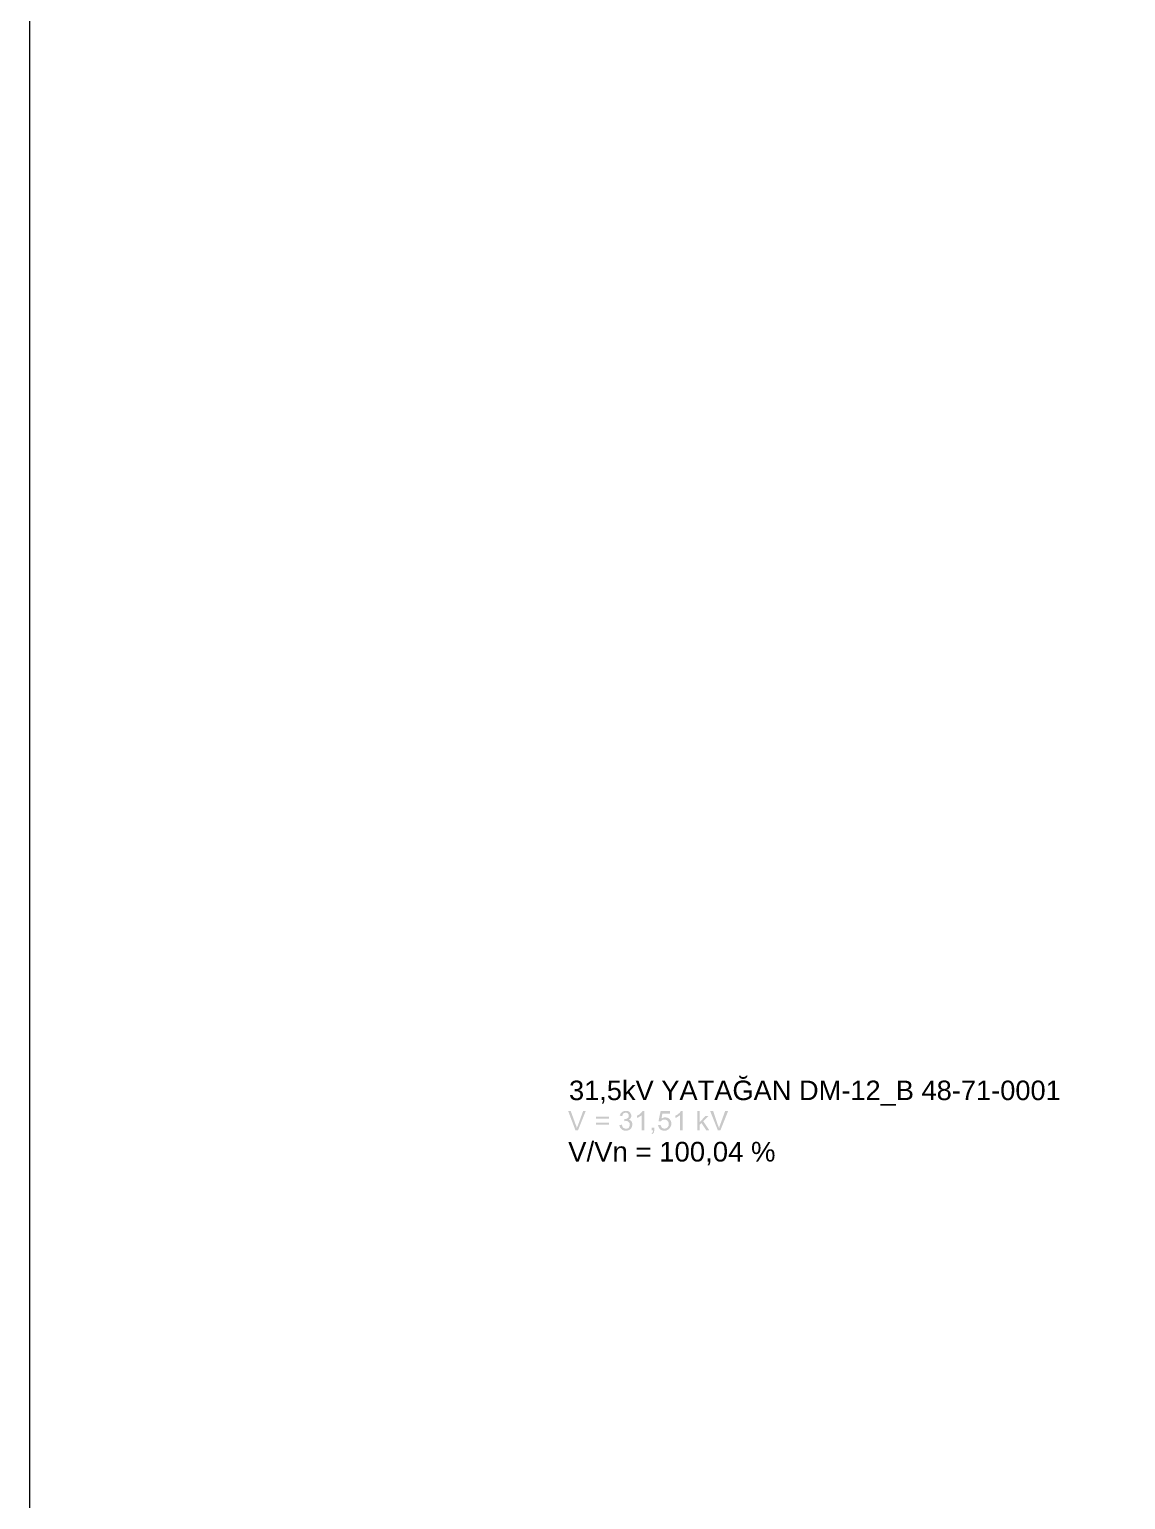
# Model space of a CAD drawing. Header units: millimetres. Extents: x 5 to 459, y 10 to 307.
# Drawn here: x 4.9 to 47, y 195.5 to 252 of the extents above; entities that cross this region are included whole.
import ezdxf

# ---------------------------------------------------------------- set-up
doc = ezdxf.new("R2010")
doc.units = ezdxf.units.MM
doc.header["$MEASUREMENT"] = 0
doc.layers.get('0').update_dxf_attribs({"linetype": 'CONTINUOUS'})
doc.styles.add('Arial$001', font='arial.ttf', dxfattribs={"height": 0.8937})

msp = doc.modelspace()

# ---------------------------------------------------------------- hatches: boundary and pattern name
h = msp.add_hatch(color=5)
h.paths.add_polyline_path([(25.876, 209.687), (25.595, 210.432), (25.694, 210.432), (25.892, 209.886), (25.892, 209.886), (25.894, 209.882), (25.897, 209.877), (25.899, 209.873), (25.901, 209.868), (25.903, 209.863), (25.905, 209.858), (25.906, 209.853), (25.908, 209.848), (25.91, 209.843), (25.912, 209.838), (25.914, 209.833), (25.915, 209.828), (25.917, 209.823), (25.918, 209.818), (25.919, 209.812), (25.921, 209.807), (25.922, 209.802), (25.923, 209.797), (25.924, 209.792), (25.924, 209.788), (25.925, 209.783), (25.925, 209.779), (25.925, 209.774), (25.926, 209.77), (25.926, 209.77), (25.928, 209.774), (25.93, 209.779), (25.932, 209.783), (25.934, 209.788), (25.936, 209.792), (25.938, 209.797), (25.94, 209.802), (25.942, 209.807), (25.944, 209.812), (25.946, 209.818), (25.948, 209.823), (25.95, 209.828), (25.952, 209.833), (25.954, 209.838), (25.957, 209.843), (25.959, 209.848), (25.961, 209.853), (25.963, 209.858), (25.965, 209.863), (25.967, 209.868), (25.969, 209.873), (25.971, 209.877), (25.973, 209.882), (25.975, 209.886), (26.174, 210.432), (26.273, 210.432), (25.975, 209.687), (25.876, 209.687), (25.975, 209.687)])
h.paths.add_polyline_path([(27.166, 210.134), (26.67, 210.134), (26.67, 210.217), (27.166, 210.217), (27.166, 210.134), (27.166, 210.217)])
h.paths.add_polyline_path([(27.166, 209.902), (26.67, 209.902), (26.67, 209.985), (27.166, 209.985), (27.166, 209.902), (27.166, 209.985)])
edge = h.paths.add_edge_path()
edge.add_line((27.563, 209.886), (27.663, 209.902))
edge.add_spline(control_points=[(27.663, 209.902), (27.679, 209.836), (27.696, 209.803), (27.712, 209.786), (27.712, 209.786), (27.745, 209.753), (27.779, 209.753), (27.812, 209.753), (27.812, 209.753), (27.861, 209.753), (27.894, 209.753), (27.927, 209.786), (27.927, 209.786), (27.944, 209.82), (27.961, 209.853), (27.961, 209.902), (27.961, 209.902), (27.961, 209.952), (27.961, 209.985), (27.927, 210.002), (27.927, 210.002), (27.894, 210.035), (27.861, 210.051), (27.812, 210.051), (27.812, 210.051), (27.795, 210.051), (27.779, 210.051), (27.762, 210.035)], knot_values=[0, 0, 0, 0, 0.035714, 0.035714, 0.035714, 0.035714, 0.071429, 0.071429, 0.071429, 0.071429, 0.107143, 0.107143, 0.107143, 0.107143, 0.142857, 0.142857, 0.142857, 0.142857, 0.178571, 0.178571, 0.178571, 0.178571, 0.214286, 0.214286, 0.214286, 0.214286, 1, 1, 1, 1], degree=3, periodic=0)
edge.add_line((27.762, 210.035), (27.762, 210.117))
edge.add_spline(control_points=[(27.762, 210.117), (27.779, 210.117), (27.779, 210.117), (27.779, 210.117), (27.779, 210.117), (27.812, 210.117), (27.861, 210.134), (27.878, 210.15), (27.878, 210.15), (27.911, 210.167), (27.927, 210.2), (27.927, 210.25), (27.927, 210.25), (27.927, 210.283), (27.927, 210.299), (27.894, 210.332), (27.894, 210.332), (27.878, 210.349), (27.845, 210.366), (27.812, 210.366), (27.812, 210.366), (27.779, 210.366), (27.745, 210.349), (27.712, 210.332), (27.712, 210.332), (27.696, 210.299), (27.679, 210.266), (27.679, 210.233)], knot_values=[0, 0, 0, 0, 0.035714, 0.035714, 0.035714, 0.035714, 0.071429, 0.071429, 0.071429, 0.071429, 0.107143, 0.107143, 0.107143, 0.107143, 0.142857, 0.142857, 0.142857, 0.142857, 0.178571, 0.178571, 0.178571, 0.178571, 0.214286, 0.214286, 0.214286, 0.214286, 1, 1, 1, 1], degree=3, periodic=0)
edge.add_line((27.679, 210.233), (27.58, 210.25))
edge.add_spline(control_points=[(27.58, 210.25), (27.597, 210.299), (27.613, 210.349), (27.663, 210.382), (27.663, 210.382), (27.696, 210.415), (27.745, 210.432), (27.812, 210.432), (27.812, 210.432), (27.845, 210.432), (27.894, 210.432), (27.927, 210.415), (27.927, 210.415), (27.961, 210.399), (27.977, 210.366), (27.994, 210.332), (27.994, 210.332), (28.01, 210.316), (28.027, 210.283), (28.027, 210.25), (28.027, 210.25), (28.027, 210.217), (28.027, 210.184), (27.994, 210.15), (27.994, 210.15), (27.977, 210.134), (27.961, 210.101), (27.927, 210.084), (27.927, 210.084), (27.961, 210.084), (28.01, 210.068), (28.027, 210.035), (28.027, 210.035), (28.06, 210.002), (28.06, 209.952), (28.06, 209.902), (28.06, 209.902), (28.06, 209.836), (28.043, 209.786), (27.994, 209.737), (27.994, 209.737), (27.944, 209.687), (27.878, 209.671), (27.812, 209.671), (27.812, 209.671), (27.745, 209.671), (27.696, 209.687), (27.646, 209.737), (27.646, 209.737), (27.597, 209.77), (27.58, 209.82), (27.563, 209.886)], knot_values=[0, 0, 0, 0, 0.019231, 0.019231, 0.019231, 0.019231, 0.038462, 0.038462, 0.038462, 0.038462, 0.057692, 0.057692, 0.057692, 0.057692, 0.076923, 0.076923, 0.076923, 0.076923, 0.096154, 0.096154, 0.096154, 0.096154, 0.115385, 0.115385, 0.115385, 0.115385, 0.134615, 0.134615, 0.134615, 0.134615, 0.153846, 0.153846, 0.153846, 0.153846, 0.173077, 0.173077, 0.173077, 0.173077, 0.192308, 0.192308, 0.192308, 0.192308, 0.211538, 0.211538, 0.211538, 0.211538, 0.230769, 0.230769, 0.230769, 0.230769, 1, 1, 1, 1], degree=3, periodic=0)
h.paths.add_polyline_path([(28.523, 209.687), (28.424, 209.687), (28.424, 210.266), (28.424, 210.266), (28.422, 210.264), (28.419, 210.262), (28.417, 210.26), (28.414, 210.258), (28.411, 210.256), (28.408, 210.254), (28.405, 210.252), (28.402, 210.25), (28.399, 210.248), (28.396, 210.246), (28.392, 210.244), (28.389, 210.241), (28.385, 210.239), (28.381, 210.237), (28.377, 210.235), (28.374, 210.233), (28.37, 210.231), (28.366, 210.229), (28.362, 210.227), (28.357, 210.225), (28.353, 210.223), (28.349, 210.221), (28.345, 210.219), (28.341, 210.217), (28.341, 210.217), (28.337, 210.213), (28.333, 210.209), (28.329, 210.205), (28.324, 210.201), (28.32, 210.198), (28.316, 210.195), (28.312, 210.192), (28.308, 210.189), (28.304, 210.186), (28.3, 210.184), (28.296, 210.182), (28.291, 210.179), (28.287, 210.177), (28.283, 210.176), (28.279, 210.174), (28.275, 210.173), (28.271, 210.171), (28.267, 210.17), (28.262, 210.169), (28.258, 210.168), (28.254, 210.168), (28.25, 210.167), (28.246, 210.167), (28.242, 210.167), (28.242, 210.25), (28.242, 210.25), (28.248, 210.252), (28.254, 210.254), (28.26, 210.257), (28.267, 210.259), (28.273, 210.262), (28.279, 210.265), (28.285, 210.268), (28.291, 210.271), (28.297, 210.274), (28.303, 210.278), (28.308, 210.281), (28.314, 210.285), (28.32, 210.289), (28.325, 210.292), (28.331, 210.296), (28.336, 210.3), (28.341, 210.304), (28.346, 210.308), (28.351, 210.312), (28.356, 210.316), (28.361, 210.32), (28.366, 210.324), (28.37, 210.328), (28.374, 210.332), (28.374, 210.332), (28.378, 210.337), (28.382, 210.341), (28.386, 210.345), (28.391, 210.349), (28.395, 210.353), (28.399, 210.357), (28.403, 210.361), (28.407, 210.366), (28.41, 210.37), (28.414, 210.374), (28.418, 210.378), (28.422, 210.382), (28.425, 210.386), (28.429, 210.39), (28.432, 210.394), (28.435, 210.399), (28.439, 210.403), (28.442, 210.407), (28.444, 210.411), (28.447, 210.415), (28.45, 210.419), (28.452, 210.423), (28.455, 210.428), (28.457, 210.432), (28.523, 210.432), (28.523, 209.687), (28.523, 210.432)])
h.paths.add_polyline_path([(28.804, 209.687), (28.804, 209.786), (28.904, 209.786), (28.904, 209.687), (28.904, 209.687), (28.904, 209.681), (28.904, 209.675), (28.904, 209.67), (28.903, 209.665), (28.903, 209.66), (28.903, 209.655), (28.903, 209.651), (28.903, 209.647), (28.903, 209.643), (28.902, 209.639), (28.902, 209.635), (28.901, 209.631), (28.901, 209.628), (28.9, 209.624), (28.9, 209.621), (28.899, 209.617), (28.898, 209.614), (28.897, 209.61), (28.895, 209.607), (28.894, 209.603), (28.892, 209.6), (28.891, 209.596), (28.889, 209.592), (28.887, 209.588), (28.887, 209.588), (28.885, 209.586), (28.883, 209.584), (28.881, 209.582), (28.879, 209.58), (28.877, 209.578), (28.874, 209.576), (28.872, 209.573), (28.87, 209.571), (28.868, 209.569), (28.865, 209.567), (28.863, 209.565), (28.86, 209.563), (28.857, 209.561), (28.855, 209.559), (28.852, 209.557), (28.849, 209.555), (28.846, 209.553), (28.843, 209.551), (28.839, 209.549), (28.836, 209.547), (28.832, 209.545), (28.829, 209.542), (28.825, 209.54), (28.821, 209.538), (28.804, 209.571), (28.804, 209.571), (28.806, 209.573), (28.808, 209.575), (28.81, 209.577), (28.812, 209.578), (28.814, 209.58), (28.816, 209.581), (28.818, 209.582), (28.82, 209.584), (28.822, 209.585), (28.824, 209.586), (28.825, 209.587), (28.827, 209.588), (28.829, 209.589), (28.83, 209.59), (28.831, 209.591), (28.832, 209.592), (28.834, 209.593), (28.835, 209.595), (28.835, 209.596), (28.836, 209.597), (28.837, 209.599), (28.837, 209.601), (28.837, 209.602), (28.837, 209.604), (28.837, 209.604), (28.839, 209.607), (28.841, 209.609), (28.843, 209.611), (28.844, 209.614), (28.846, 209.617), (28.847, 209.62), (28.848, 209.623), (28.849, 209.626), (28.85, 209.629), (28.851, 209.633), (28.851, 209.636), (28.852, 209.64), (28.852, 209.643), (28.853, 209.647), (28.853, 209.651), (28.853, 209.655), (28.854, 209.659), (28.854, 209.663), (28.854, 209.667), (28.854, 209.671), (28.854, 209.675), (28.854, 209.679), (28.854, 209.683), (28.854, 209.687), (28.804, 209.687), (28.854, 209.687)])
edge = h.paths.add_edge_path()
edge.add_line((29.052, 209.886), (29.152, 209.886))
edge.add_spline(control_points=[(29.152, 209.886), (29.168, 209.836), (29.185, 209.803), (29.201, 209.786), (29.201, 209.786), (29.234, 209.753), (29.268, 209.753), (29.301, 209.753), (29.301, 209.753), (29.35, 209.753), (29.383, 209.77), (29.416, 209.803), (29.416, 209.803), (29.45, 209.836), (29.466, 209.869), (29.466, 209.935), (29.466, 209.935), (29.466, 209.985), (29.45, 210.018), (29.416, 210.051), (29.416, 210.051), (29.383, 210.084), (29.35, 210.101), (29.301, 210.101), (29.301, 210.101), (29.268, 210.101), (29.251, 210.101), (29.218, 210.084), (29.218, 210.084), (29.201, 210.068), (29.185, 210.051), (29.168, 210.035)], knot_values=[0, 0, 0, 0, 0.03125, 0.03125, 0.03125, 0.03125, 0.0625, 0.0625, 0.0625, 0.0625, 0.09375, 0.09375, 0.09375, 0.09375, 0.125, 0.125, 0.125, 0.125, 0.15625, 0.15625, 0.15625, 0.15625, 0.1875, 0.1875, 0.1875, 0.1875, 0.21875, 0.21875, 0.21875, 0.21875, 1, 1, 1, 1], degree=3, periodic=0)
edge.add_line((29.168, 210.035), (29.069, 210.035))
edge.add_line((29.069, 210.035), (29.152, 210.432))
edge.add_line((29.152, 210.432), (29.516, 210.432))
edge.add_line((29.516, 210.432), (29.516, 210.332))
edge.add_line((29.516, 210.332), (29.218, 210.332))
edge.add_line((29.218, 210.332), (29.185, 210.134))
edge.add_spline(control_points=[(29.185, 210.134), (29.234, 210.167), (29.268, 210.184), (29.317, 210.184), (29.317, 210.184), (29.383, 210.184), (29.45, 210.167), (29.499, 210.117), (29.499, 210.117), (29.532, 210.068), (29.565, 210.018), (29.565, 209.935), (29.565, 209.935), (29.565, 209.869), (29.532, 209.82), (29.499, 209.77), (29.499, 209.77), (29.45, 209.704), (29.383, 209.671), (29.301, 209.671), (29.301, 209.671), (29.234, 209.671), (29.185, 209.687), (29.135, 209.72), (29.135, 209.72), (29.086, 209.77), (29.069, 209.82), (29.052, 209.886)], knot_values=[0, 0, 0, 0, 0.035714, 0.035714, 0.035714, 0.035714, 0.071429, 0.071429, 0.071429, 0.071429, 0.107143, 0.107143, 0.107143, 0.107143, 0.142857, 0.142857, 0.142857, 0.142857, 0.178571, 0.178571, 0.178571, 0.178571, 0.214286, 0.214286, 0.214286, 0.214286, 1, 1, 1, 1], degree=3, periodic=0)
h.paths.add_polyline_path([(29.995, 209.687), (29.896, 209.687), (29.896, 210.266), (29.896, 210.266), (29.894, 210.264), (29.892, 210.262), (29.889, 210.26), (29.887, 210.258), (29.884, 210.256), (29.881, 210.254), (29.878, 210.252), (29.875, 210.25), (29.872, 210.248), (29.868, 210.246), (29.865, 210.244), (29.861, 210.241), (29.857, 210.239), (29.854, 210.237), (29.85, 210.235), (29.846, 210.233), (29.842, 210.231), (29.838, 210.229), (29.834, 210.227), (29.83, 210.225), (29.826, 210.223), (29.822, 210.221), (29.818, 210.219), (29.814, 210.217), (29.814, 210.217), (29.809, 210.213), (29.805, 210.209), (29.801, 210.205), (29.797, 210.201), (29.793, 210.198), (29.789, 210.195), (29.785, 210.192), (29.78, 210.189), (29.776, 210.186), (29.772, 210.184), (29.768, 210.182), (29.764, 210.179), (29.76, 210.177), (29.756, 210.176), (29.751, 210.174), (29.747, 210.173), (29.743, 210.171), (29.739, 210.17), (29.735, 210.169), (29.731, 210.168), (29.727, 210.168), (29.723, 210.167), (29.718, 210.167), (29.714, 210.167), (29.714, 210.25), (29.714, 210.25), (29.72, 210.252), (29.727, 210.254), (29.733, 210.257), (29.739, 210.259), (29.745, 210.262), (29.751, 210.265), (29.757, 210.268), (29.763, 210.271), (29.769, 210.274), (29.775, 210.278), (29.781, 210.281), (29.787, 210.285), (29.792, 210.289), (29.798, 210.292), (29.803, 210.296), (29.809, 210.3), (29.814, 210.304), (29.819, 210.308), (29.824, 210.312), (29.829, 210.316), (29.833, 210.32), (29.838, 210.324), (29.842, 210.328), (29.847, 210.332), (29.847, 210.332), (29.853, 210.337), (29.858, 210.341), (29.864, 210.345), (29.869, 210.349), (29.874, 210.353), (29.878, 210.357), (29.882, 210.361), (29.886, 210.366), (29.89, 210.37), (29.894, 210.374), (29.897, 210.378), (29.9, 210.382), (29.903, 210.386), (29.906, 210.39), (29.909, 210.394), (29.912, 210.399), (29.914, 210.403), (29.916, 210.407), (29.919, 210.411), (29.921, 210.415), (29.923, 210.419), (29.925, 210.423), (29.927, 210.428), (29.929, 210.432), (29.995, 210.432), (29.995, 209.687), (29.995, 210.432)])
h.paths.add_polyline_path([(30.558, 209.687), (30.558, 210.432), (30.657, 210.432), (30.657, 210.002), (30.872, 210.233), (30.988, 210.233), (30.79, 210.035), (31.021, 209.687), (30.905, 209.687), (30.723, 209.968), (30.657, 209.902), (30.657, 209.687), (30.558, 209.687), (30.657, 209.687)])
h.paths.add_polyline_path([(31.352, 209.687), (31.054, 210.432), (31.17, 210.432), (31.352, 209.886), (31.352, 209.886), (31.354, 209.882), (31.356, 209.877), (31.358, 209.873), (31.36, 209.868), (31.362, 209.863), (31.365, 209.858), (31.367, 209.853), (31.369, 209.848), (31.371, 209.843), (31.373, 209.838), (31.375, 209.833), (31.377, 209.828), (31.379, 209.823), (31.381, 209.818), (31.383, 209.812), (31.385, 209.807), (31.387, 209.802), (31.389, 209.797), (31.391, 209.792), (31.394, 209.788), (31.396, 209.783), (31.398, 209.779), (31.4, 209.774), (31.402, 209.77), (31.402, 209.77), (31.402, 209.774), (31.402, 209.779), (31.403, 209.783), (31.403, 209.788), (31.404, 209.792), (31.405, 209.797), (31.406, 209.802), (31.407, 209.807), (31.408, 209.812), (31.409, 209.818), (31.411, 209.823), (31.412, 209.828), (31.414, 209.833), (31.415, 209.838), (31.417, 209.843), (31.419, 209.848), (31.421, 209.853), (31.423, 209.858), (31.425, 209.863), (31.427, 209.868), (31.429, 209.873), (31.431, 209.877), (31.433, 209.882), (31.435, 209.886), (31.633, 210.432), (31.749, 210.432), (31.451, 209.687), (31.352, 209.687), (31.451, 209.687)])

# ---------------------------------------------------------------- linework, layer by layer
at = {"color": 5, "linetype": 'Continuous', "lineweight": 20}
msp.add_lwpolyline([(204.955, 287.017), (4.881, 287.017), (4.881, 9.894), (204.955, 9.894)], close=True, dxfattribs=at)

# ---------------------------------------------------------------- texts
at = {"color": 5, "style": 'Arial$001'}
for s, height, p in [('31,5kV YATAĞAN DM-12_B 48-71-0001', 0.7494, (25.628, 210.848)), ('V/Vn = 100,04 %', 0.75777, (25.595, 208.485))]:
    msp.add_text(s, height=height, dxfattribs=at).set_placement(p)

doc.saveas('drawing.dxf')
